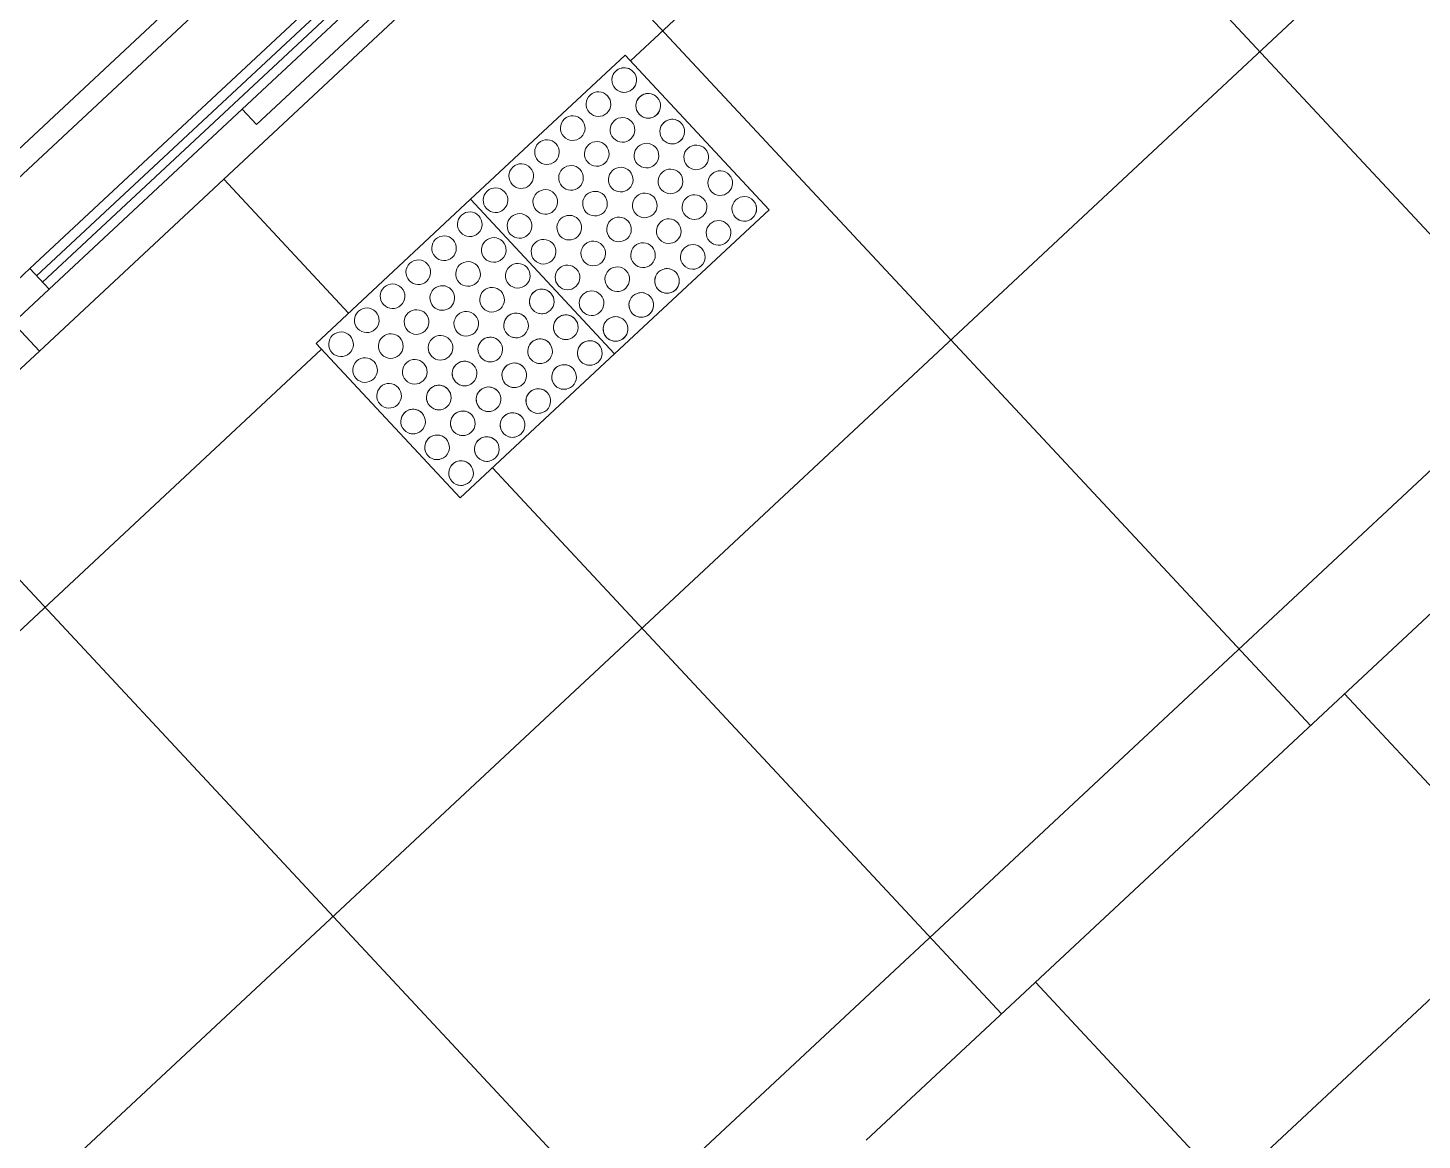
# Model space of a CAD drawing. Header units: millimetres. Extents: x -71377 to 516042, y -145869 to 441446.
# Drawn here: x 258359 to 260340, y 210847 to 212425 of the extents above; entities that cross this region are included whole.
import ezdxf

# ---------------------------------------------------------------- set-up
doc = ezdxf.new("R2010")
doc.units = ezdxf.units.MM
doc.header["$LTSCALE"] = 1000
for name, color, linetype, lineweight in [('A-detl', 7, 'Continuous', 5), ('A-door', 4, 'Continuous', 5), ('A-door-hdln', 8, 'Continuous', 5), ('A-ele-8', 8, 'Continuous', 5), ('A-fnsh', 5, 'Continuous', 5), ('A-glas', 5, 'Continuous', 5), ('A-glas-hdln', 8, 'Continuous', 5), ('A-hat', 251, 'Continuous', 5), ('AA_점형블럭', 8, 'Continuous', 5)]:
    doc.layers.add(name, color=color, linetype=linetype, lineweight=lineweight)

# ---------------------------------------------------------------- blocks, each defined once
blk = doc.blocks.new('자동문편개형_로비폰_ - _A_ASD_24x23-7871171-지반층 배치도')
at = {"layer": 'A-detl', "lineweight": 9}
for p, q in [((-865, -125), (-1115, -125)), ((-1115, -125), (-1115, -145)), ((-905, -165), (-865, -125)), ((-1115, -145), (-905, -145)), ((-905, -145), (-905, -165))]:
    blk.add_line(p, q, dxfattribs=at)
at = {"layer": 'A-door'}
for p, q in [((-1155, 115), (-1200, 115)), ((-1200, 115), (-1200, -85)), ((-1155, -85), (-1155, 115)), ((1200, 115), (1155, 115)), ((1155, 115), (1155, -85)), ((1200, -85), (1200, 115)), ((710, 90), (410, 90)), ((410, 90), (410, 60)), ((710, 60), (710, 90)), ((35, 60), (-35, 60)), ((-35, 60), (-35, 20)), ((35, 20), (35, 60)), ((410, 60), (710, 60)), ((1155, 60), (1085, 60)), ((1085, 60), (1085, 20)), ((1155, 20), (1155, 60)), ((-35, 20), (35, 20)), ((1085, 20), (1155, 20)), ((-1085, 10), (-1155, 10)), ((-1155, 10), (-1155, -30)), ((-1085, -30), (-1085, 10)), ((35, 10), (-35, 10)), ((-35, 10), (-35, -30)), ((35, -30), (35, 10)), ((-1155, -30), (-1085, -30)), ((-35, -30), (35, -30)), ((-1200, -85), (-1155, -85)), ((1155, -85), (1200, -85))]:
    blk.add_line(p, q, dxfattribs=at)
at = {"layer": 'A-door-hdln'}
for p, q in [((-1155, 115), (1155, 115)), ((410, 60), (35, 60)), ((1085, 60), (710, 60)), ((35, 20), (1085, 20)), ((-35, 10), (-1085, 10)), ((-1085, -30), (-35, -30)), ((-1155, -85), (1155, -85))]:
    blk.add_line(p, q, dxfattribs=at)
at = {"layer": 'A-glas'}
for p, q in [((-35, -4), (-1085, -4)), ((-1085, -4), (-1085, -16)), ((-1085, -16), (-35, -16)), ((-35, -16), (-35, -4))]:
    blk.add_line(p, q, dxfattribs=at)
at = {"layer": 'A-glas-hdln'}
for p, q in [((1085, 46), (35, 46)), ((35, 34), (1085, 34))]:
    blk.add_line(p, q, dxfattribs=at)
blk = doc.blocks.new('점자블럭_원형_개수_ - 점자블럭_원형_개수_-V12-지반층 배치도')
at = {"layer": 'AA_점형블럭'}
for p, q in [((300, 0), (0, 0)), ((0, 0), (0, -300)), ((300, -300), (300, 0)), ((600, 0), (300, 0)), ((300, 0), (300, -300)), ((600, -300), (600, 0)), ((0, -300), (300, -300)), ((300, -300), (600, -300))]:
    blk.add_line(p, q, dxfattribs=at)
for centre, start, end in [((25, -25), 0, 180), ((25, -25), 0, 180), ((25, -25), 120, 180), ((25, -25), 120, 180), ((25, -25), 15, 90), ((25, -25), 15, 90), ((75, -25), 0, 180), ((75, -25), 0, 180), ((75, -25), 0, 180), ((75, -25), 0, 180), ((125, -25), 0, 180), ((125, -25), 0, 180), ((125, -25), 0, 180), ((125, -25), 0, 180), ((175, -25), 0, 180), ((175, -25), 0, 180), ((175, -25), 0, 150), ((175, -25), 0, 150), ((225, -25), 0, 180), ((225, -25), 0, 180), ((225, -25), 0, 150), ((225, -25), 0, 150), ((275, -25), 0, 180), ((275, -25), 0, 180), ((275, -25), 0, 150), ((275, -25), 0, 150), ((325, -25), 0, 180), ((325, -25), 90, 180), ((325, -25), 0, 180), ((325, -25), 90, 180), ((325, -25), 30, 60), ((325, -25), 30, 60), ((375, -25), 0, 180), ((375, -25), 90, 180), ((375, -25), 0, 180), ((375, -25), 90, 180), ((375, -25), 30, 60), ((375, -25), 30, 60), ((425, -25), 0, 180), ((425, -25), 90, 180), ((425, -25), 0, 180), ((425, -25), 90, 180), ((425, -25), 30, 60), ((425, -25), 30, 60), ((475, -25), 0, 180), ((475, -25), 90, 180), ((475, -25), 0, 180), ((475, -25), 90, 180), ((475, -25), 30, 60), ((475, -25), 30, 60), ((525, -25), 0, 180), ((525, -25), 90, 180), ((525, -25), 0, 180), ((525, -25), 90, 180), ((525, -25), 30, 60), ((525, -25), 30, 60), ((575, -25), 0, 180), ((575, -25), 90, 180), ((575, -25), 0, 180), ((575, -25), 90, 180), ((575, -25), 30, 60), ((575, -25), 30, 60), ((25, -25), 180, 360), ((25, -25), 180, 0), ((25, -25), 180, 360), ((25, -25), 180, 0), ((75, -25), 180, 360), ((75, -25), 180, 0), ((75, -25), 180, 360), ((75, -25), 180, 0), ((125, -25), 180, 360), ((125, -25), 180, 0), ((125, -25), 180, 360), ((125, -25), 180, 0), ((175, -25), 180, 360), ((175, -25), 180, 360), ((175, -25), 210, 240), ((175, -25), 210, 240), ((175, -25), 300, 0), ((175, -25), 300, 0), ((225, -25), 180, 360), ((225, -25), 180, 360), ((225, -25), 210, 240), ((225, -25), 210, 240), ((225, -25), 300, 0), ((225, -25), 300, 0), ((275, -25), 180, 360), ((275, -25), 180, 360), ((275, -25), 210, 240), ((275, -25), 210, 240), ((275, -25), 300, 0), ((275, -25), 300, 0), ((325, -25), 180, 360), ((325, -25), 180, 345), ((325, -25), 180, 360), ((325, -25), 180, 345), ((375, -25), 180, 360), ((375, -25), 180, 345), ((375, -25), 180, 360), ((375, -25), 180, 345), ((425, -25), 180, 360), ((425, -25), 180, 345), ((425, -25), 180, 0), ((425, -25), 180, 345), ((475, -25), 180, 360), ((475, -25), 180, 345), ((475, -25), 180, 360), ((475, -25), 180, 345), ((525, -25), 180, 360), ((525, -25), 180, 345), ((525, -25), 180, 360), ((525, -25), 180, 345), ((575, -25), 180, 360), ((575, -25), 180, 345), ((575, -25), 180, 360), ((575, -25), 180, 345), ((25, -75), 0, 180), ((25, -75), 0, 180), ((25, -75), 0, 180), ((25, -75), 0, 180), ((75, -75), 0, 180), ((75, -75), 0, 180), ((75, -75), 0, 180), ((75, -75), 0, 180), ((125, -75), 0, 180), ((125, -75), 0, 180), ((125, -75), 0, 180), ((125, -75), 0, 180), ((175, -75), 0, 180), ((175, -75), 0, 180), ((175, -75), 0, 180), ((175, -75), 0, 180), ((225, -75), 0, 180), ((225, -75), 0, 180), ((225, -75), 0, 180), ((225, -75), 0, 180), ((275, -75), 0, 180), ((275, -75), 0, 180), ((275, -75), 0, 180), ((275, -75), 0, 180), ((325, -75), 0, 180), ((325, -75), 90, 180), ((325, -75), 0, 180), ((325, -75), 90, 180), ((375, -75), 0, 180), ((375, -75), 90, 180), ((375, -75), 0, 180), ((375, -75), 90, 180), ((425, -75), 0, 180), ((425, -75), 90, 180), ((425, -75), 0, 180), ((425, -75), 90, 180), ((475, -75), 0, 180), ((475, -75), 90, 180), ((475, -75), 0, 180), ((475, -75), 90, 180), ((525, -75), 0, 180), ((525, -75), 90, 180), ((525, -75), 0, 180), ((525, -75), 90, 180), ((575, -75), 0, 180), ((575, -75), 90, 180), ((575, -75), 0, 180), ((575, -75), 90, 180), ((25, -75), 180, 360), ((25, -75), 180, 0), ((25, -75), 180, 360), ((25, -75), 180, 0), ((75, -75), 180, 360), ((75, -75), 180, 0), ((75, -75), 180, 360), ((75, -75), 180, 0), ((125, -75), 180, 360), ((125, -75), 180, 0), ((125, -75), 180, 360), ((125, -75), 180, 0), ((175, -75), 180, 360), ((175, -75), 180, 0), ((175, -75), 180, 360), ((175, -75), 180, 0), ((225, -75), 180, 360), ((225, -75), 180, 0), ((225, -75), 180, 360), ((225, -75), 180, 0), ((275, -75), 180, 360), ((275, -75), 180, 0), ((275, -75), 180, 360), ((275, -75), 180, 0), ((325, -75), 180, 360), ((325, -75), 180, 345), ((325, -75), 180, 360), ((325, -75), 180, 345), ((325, -75), 30, 60), ((325, -75), 30, 60), ((375, -75), 180, 360), ((375, -75), 180, 345), ((375, -75), 180, 360), ((375, -75), 180, 345), ((375, -75), 30, 60), ((375, -75), 30, 60), ((425, -75), 180, 360), ((425, -75), 180, 345), ((425, -75), 180, 0), ((425, -75), 180, 345), ((425, -75), 30, 60), ((425, -75), 30, 60), ((475, -75), 180, 360), ((475, -75), 180, 345), ((475, -75), 180, 360), ((475, -75), 180, 345), ((475, -75), 30, 60), ((475, -75), 30, 60), ((525, -75), 180, 360), ((525, -75), 180, 345), ((525, -75), 180, 360), ((525, -75), 180, 345), ((525, -75), 30, 60), ((525, -75), 30, 60), ((575, -75), 180, 360), ((575, -75), 180, 345), ((575, -75), 180, 360), ((575, -75), 180, 345), ((575, -75), 30, 60), ((575, -75), 30, 60), ((25, -125), 0, 180), ((25, -125), 0, 180), ((25, -125), 0, 180), ((25, -125), 0, 180), ((75, -125), 0, 180), ((75, -125), 0, 180), ((75, -125), 0, 180), ((75, -125), 0, 180), ((125, -125), 0, 180), ((125, -125), 0, 180), ((125, -125), 0, 180), ((125, -125), 0, 180), ((175, -125), 0, 180), ((175, -125), 0, 180), ((175, -125), 0, 180), ((175, -125), 0, 180), ((225, -125), 0, 180), ((225, -125), 0, 180), ((225, -125), 0, 180), ((225, -125), 0, 180), ((275, -125), 0, 180), ((275, -125), 0, 180), ((275, -125), 0, 180), ((275, -125), 0, 180), ((325, -125), 0, 180), ((325, -125), 90, 180), ((325, -125), 0, 180), ((325, -125), 90, 180), ((325, -125), 30, 60), ((325, -125), 30, 60), ((375, -125), 0, 180), ((375, -125), 90, 180), ((375, -125), 0, 180), ((375, -125), 90, 180), ((375, -125), 30, 60), ((375, -125), 30, 60), ((425, -125), 0, 180), ((425, -125), 90, 180), ((425, -125), 0, 180), ((425, -125), 90, 180), ((425, -125), 30, 60), ((425, -125), 30, 60), ((475, -125), 0, 180), ((475, -125), 90, 180), ((475, -125), 0, 180), ((475, -125), 90, 180), ((475, -125), 30, 60), ((475, -125), 30, 60), ((525, -125), 0, 180), ((525, -125), 90, 180), ((525, -125), 0, 180), ((525, -125), 90, 180), ((525, -125), 30, 60), ((525, -125), 30, 60), ((575, -125), 0, 180), ((575, -125), 90, 180), ((575, -125), 0, 180), ((575, -125), 90, 180), ((575, -125), 30, 60), ((575, -125), 30, 60), ((25, -125), 180, 360), ((25, -125), 180, 0), ((25, -125), 180, 360), ((25, -125), 180, 0), ((75, -125), 180, 360), ((75, -125), 180, 0), ((75, -125), 180, 360), ((75, -125), 180, 0), ((125, -125), 180, 360), ((125, -125), 180, 0), ((125, -125), 180, 360), ((125, -125), 180, 0), ((175, -125), 180, 360), ((175, -125), 180, 0), ((175, -125), 180, 360), ((175, -125), 180, 0), ((225, -125), 180, 360), ((225, -125), 180, 0), ((225, -125), 180, 360), ((225, -125), 180, 0), ((275, -125), 180, 360), ((275, -125), 180, 0), ((275, -125), 180, 360), ((275, -125), 180, 0), ((325, -125), 180, 360), ((325, -125), 180, 345), ((325, -125), 180, 360), ((325, -125), 180, 345), ((375, -125), 180, 360), ((375, -125), 180, 345), ((375, -125), 180, 360), ((375, -125), 180, 345), ((425, -125), 180, 360), ((425, -125), 180, 345), ((425, -125), 180, 360), ((425, -125), 180, 345), ((475, -125), 180, 360), ((475, -125), 180, 345), ((475, -125), 180, 360), ((475, -125), 180, 345), ((525, -125), 180, 360), ((525, -125), 180, 345), ((525, -125), 180, 360), ((525, -125), 180, 345), ((575, -125), 180, 360), ((575, -125), 180, 345), ((575, -125), 180, 360), ((575, -125), 180, 345), ((25, -175), 0, 180), ((25, -175), 0, 180), ((25, -175), 30, 105), ((25, -175), 30, 105), ((75, -175), 0, 180), ((75, -175), 0, 180), ((75, -175), 0, 180), ((75, -175), 0, 180), ((125, -175), 0, 180), ((125, -175), 0, 180), ((125, -175), 0, 180), ((125, -175), 0, 180), ((175, -175), 0, 180), ((175, -175), 0, 180), ((175, -175), 0, 180), ((175, -175), 0, 180), ((225, -175), 0, 180), ((225, -175), 0, 180), ((225, -175), 0, 180), ((225, -175), 0, 180), ((275, -175), 0, 180), ((275, -175), 0, 180), ((275, -175), 0, 180), ((275, -175), 0, 180), ((325, -175), 0, 180), ((325, -175), 0, 180), ((325, -175), 0, 180), ((325, -175), 0, 180), ((375, -175), 0, 180), ((375, -175), 0, 180), ((375, -175), 0, 180), ((375, -175), 0, 180), ((425, -175), 0, 180), ((425, -175), 0, 180), ((425, -175), 0, 180), ((425, -175), 0, 180), ((475, -175), 0, 180), ((475, -175), 0, 180), ((475, -175), 0, 180), ((475, -175), 0, 180), ((525, -175), 0, 180), ((525, -175), 0, 180), ((525, -175), 0, 180), ((525, -175), 0, 180), ((575, -175), 0, 180), ((575, -175), 0, 180), ((575, -175), 0, 180), ((575, -175), 0, 180), ((25, -175), 135, 180), ((25, -175), 135, 180), ((25, -175), 180, 360), ((25, -175), 180, 315), ((25, -175), 180, 360), ((25, -175), 180, 315), ((75, -175), 180, 360), ((75, -175), 180, 0), ((75, -175), 180, 360), ((75, -175), 180, 0), ((125, -175), 180, 360), ((125, -175), 180, 0), ((125, -175), 180, 360), ((125, -175), 180, 0), ((175, -175), 180, 360), ((175, -175), 180, 0), ((175, -175), 180, 360), ((175, -175), 180, 0), ((225, -175), 180, 360), ((225, -175), 180, 0), ((225, -175), 180, 360), ((225, -175), 180, 0), ((275, -175), 180, 360), ((275, -175), 180, 0), ((275, -175), 180, 360), ((275, -175), 180, 360), ((325, -175), 180, 360), ((325, -175), 180, 360), ((325, -175), 180, 360), ((325, -175), 180, 0), ((375, -175), 180, 360), ((375, -175), 180, 0), ((375, -175), 180, 360), ((375, -175), 180, 360), ((425, -175), 180, 360), ((425, -175), 180, 0), ((425, -175), 180, 360), ((425, -175), 180, 0), ((475, -175), 180, 360), ((475, -175), 180, 0), ((475, -175), 180, 360), ((475, -175), 180, 0), ((525, -175), 180, 360), ((525, -175), 180, 0), ((525, -175), 180, 360), ((525, -175), 180, 0), ((575, -175), 180, 360), ((575, -175), 180, 360), ((575, -175), 180, 360), ((575, -175), 180, 360), ((25, -225), 0, 180), ((25, -225), 0, 180), ((25, -225), 135, 180), ((25, -225), 135, 180), ((25, -225), 30, 105), ((25, -225), 30, 105), ((75, -225), 0, 180), ((75, -225), 0, 180), ((75, -225), 0, 180), ((75, -225), 0, 180), ((125, -225), 0, 180), ((125, -225), 0, 180), ((125, -225), 0, 180), ((125, -225), 0, 180), ((175, -225), 0, 180), ((175, -225), 0, 180), ((175, -225), 0, 180), ((175, -225), 0, 180), ((225, -225), 0, 180), ((225, -225), 0, 180), ((225, -225), 0, 180), ((225, -225), 0, 180), ((275, -225), 0, 180), ((275, -225), 0, 180), ((275, -225), 0, 180), ((275, -225), 0, 180), ((325, -225), 0, 180), ((325, -225), 0, 180), ((325, -225), 0, 180), ((325, -225), 0, 180), ((375, -225), 0, 180), ((375, -225), 0, 180), ((375, -225), 0, 180), ((375, -225), 0, 180), ((425, -225), 0, 180), ((425, -225), 0, 180), ((425, -225), 0, 180), ((425, -225), 0, 180), ((475, -225), 0, 180), ((475, -225), 0, 180), ((475, -225), 0, 180), ((475, -225), 0, 180), ((525, -225), 0, 180), ((525, -225), 0, 180), ((525, -225), 0, 180), ((525, -225), 0, 180), ((575, -225), 0, 180), ((575, -225), 0, 180), ((575, -225), 0, 180), ((575, -225), 0, 180), ((25, -225), 180, 360), ((25, -225), 180, 315), ((25, -225), 180, 360), ((25, -225), 180, 315), ((75, -225), 180, 360), ((75, -225), 180, 0), ((75, -225), 180, 360), ((75, -225), 180, 360), ((125, -225), 180, 360), ((125, -225), 180, 0), ((125, -225), 180, 360), ((125, -225), 180, 0), ((175, -225), 180, 360), ((175, -225), 180, 360), ((175, -225), 180, 360), ((175, -225), 180, 0), ((225, -225), 180, 360), ((225, -225), 180, 0), ((225, -225), 180, 360), ((225, -225), 180, 0), ((275, -225), 180, 360), ((275, -225), 180, 0), ((275, -225), 180, 360), ((275, -225), 180, 0), ((325, -225), 180, 360), ((325, -225), 180, 0), ((325, -225), 180, 360), ((325, -225), 180, 0), ((375, -225), 180, 360), ((375, -225), 180, 360), ((375, -225), 180, 360), ((375, -225), 180, 0), ((425, -225), 180, 360), ((425, -225), 180, 0), ((425, -225), 180, 360), ((425, -225), 180, 0), ((475, -225), 180, 360), ((475, -225), 180, 360), ((475, -225), 180, 360), ((475, -225), 180, 0), ((525, -225), 180, 360), ((525, -225), 180, 0), ((525, -225), 180, 360), ((525, -225), 180, 0), ((575, -225), 180, 360), ((575, -225), 180, 0), ((575, -225), 180, 360), ((575, -225), 180, 0), ((25, -275), 0, 180), ((25, -275), 0, 180), ((25, -275), 135, 180), ((25, -275), 135, 180), ((25, -275), 180, 360), ((25, -275), 180, 315), ((25, -275), 180, 360), ((25, -275), 180, 315), ((25, -275), 30, 105), ((25, -275), 30, 105), ((75, -275), 0, 180), ((75, -275), 0, 180), ((75, -275), 0, 180), ((75, -275), 0, 180), ((75, -275), 180, 360), ((75, -275), 180, 0), ((75, -275), 180, 360), ((75, -275), 180, 360), ((125, -275), 0, 180), ((125, -275), 0, 180), ((125, -275), 0, 180), ((125, -275), 0, 180), ((125, -275), 180, 360), ((125, -275), 180, 0), ((125, -275), 180, 360), ((125, -275), 180, 0), ((175, -275), 0, 180), ((175, -275), 0, 180), ((175, -275), 0, 180), ((175, -275), 0, 180), ((175, -275), 180, 360), ((175, -275), 180, 0), ((175, -275), 180, 360), ((175, -275), 180, 0), ((225, -275), 0, 180), ((225, -275), 0, 180), ((225, -275), 0, 180), ((225, -275), 0, 180), ((225, -275), 180, 360), ((225, -275), 180, 0), ((225, -275), 180, 360), ((225, -275), 180, 0), ((275, -275), 0, 180), ((275, -275), 0, 180), ((275, -275), 0, 180), ((275, -275), 0, 180), ((275, -275), 180, 360), ((275, -275), 180, 0), ((275, -275), 180, 360), ((275, -275), 180, 360), ((325, -275), 0, 180), ((325, -275), 0, 180), ((325, -275), 0, 180), ((325, -275), 0, 180), ((325, -275), 180, 360), ((325, -275), 180, 360), ((325, -275), 180, 360), ((325, -275), 180, 0), ((375, -275), 0, 180), ((375, -275), 0, 180), ((375, -275), 0, 180), ((375, -275), 0, 180), ((375, -275), 180, 360), ((375, -275), 180, 0), ((375, -275), 180, 360), ((375, -275), 180, 0), ((425, -275), 0, 180), ((425, -275), 0, 180), ((425, -275), 0, 180), ((425, -275), 0, 180), ((425, -275), 180, 360), ((425, -275), 180, 0), ((425, -275), 180, 360), ((425, -275), 180, 0), ((475, -275), 0, 180), ((475, -275), 0, 180), ((475, -275), 0, 180), ((475, -275), 0, 180), ((475, -275), 180, 360), ((475, -275), 180, 0), ((475, -275), 180, 360), ((475, -275), 180, 0), ((525, -275), 0, 180), ((525, -275), 0, 180), ((525, -275), 0, 180), ((525, -275), 0, 180), ((525, -275), 180, 360), ((525, -275), 180, 360), ((525, -275), 180, 360), ((525, -275), 180, 360), ((575, -275), 0, 180), ((575, -275), 0, 180), ((575, -275), 0, 180), ((575, -275), 0, 180), ((575, -275), 180, 360), ((575, -275), 180, 0), ((575, -275), 180, 360), ((575, -275), 180, 360)]:
    blk.add_arc(centre, 17.5, start, end, dxfattribs=at)

msp = doc.modelspace()

# ---------------------------------------------------------------- hatches: boundary and pattern name
at = {"layer": 'A-hat'}
h = msp.add_hatch(dxfattribs=at)
h.set_pattern_fill('FP_38', color=256, scale=1000, style=0, pattern_type=2)
h.set_pattern_definition([(133, (259610.8, 210286.16), (-438.81, -409.2), []), (223, (259610.8, 210286.16), (409.2, -438.81), [])])
h.paths.add_polyline_path([(259082.9, 206992.6), (261145.4, 208915.8), (259440.4, 210744.2), (261210.2, 212394.6), (260098.1, 213572.6), (257918.7, 211540.3), (257666.3, 211810.9), (256020.8, 210276.4), (258828.5, 207265.4)])
h.paths.add_polyline_path([(258973.4, 211758.1), (258768.8, 211977.5), (259207.6, 212386.7), (259412.2, 212167.3), (258988.2, 211771.9)])
h.paths.add_polyline_path([(259648.7, 212456.2), (259444.1, 212675.7), (260102.3, 213289.5), (260306.9, 213070), (259663.5, 212470.1)])
h = msp.add_hatch(dxfattribs=at)
h.set_pattern_fill('FP_194', color=256, scale=1000, style=0, pattern_type=2)
h.set_pattern_definition([(223, (88018.6, 217559.9), (408.8444, -438.432), []), (313, (88018.6, 217559.9), (438.8122, 409.199), [])])
h.paths.add_polyline_path([(261391.5, 208871.9), (262707.9, 210099.5), (262571.5, 210245.7), (262915.2, 210566.3), (261210.2, 212394.6), (259550.1, 210846.5), (261369.5, 208895.4)])

# ---------------------------------------------------------------- linework, layer by layer
at = {"layer": 'A-ele-8'}
msp.add_line((258178.7, 212097.2), (259948.5, 213747.6), dxfattribs=at)
at = {"layer": 'A-fnsh'}
for p, q in [((260065.2, 213541.9), (258375.7, 211966.5)), ((259550.1, 210846.5), (261210.2, 212394.6)), ((261210.2, 212394.6), (259550.1, 210846.5))]:
    msp.add_line(p, q, dxfattribs=at)

# ---------------------------------------------------------------- block references
at = {"layer": 'A-detl', "lineweight": 9, "rotation": 223.0000012484762}
msp.add_blockref('자동문편개형_로비폰_ - _A_ASD_24x23-7871171-지반층 배치도', (259142, 212838.3), dxfattribs=at)
at = {"layer": 'AA_점형블럭', "rotation": 223.000001248476}
msp.add_blockref('점자블럭_원형_개수_ - 점자블럭_원형_개수_-V12-지반층 배치도', (259412.2, 212167.3), dxfattribs=at)

doc.saveas('drawing.dxf')
